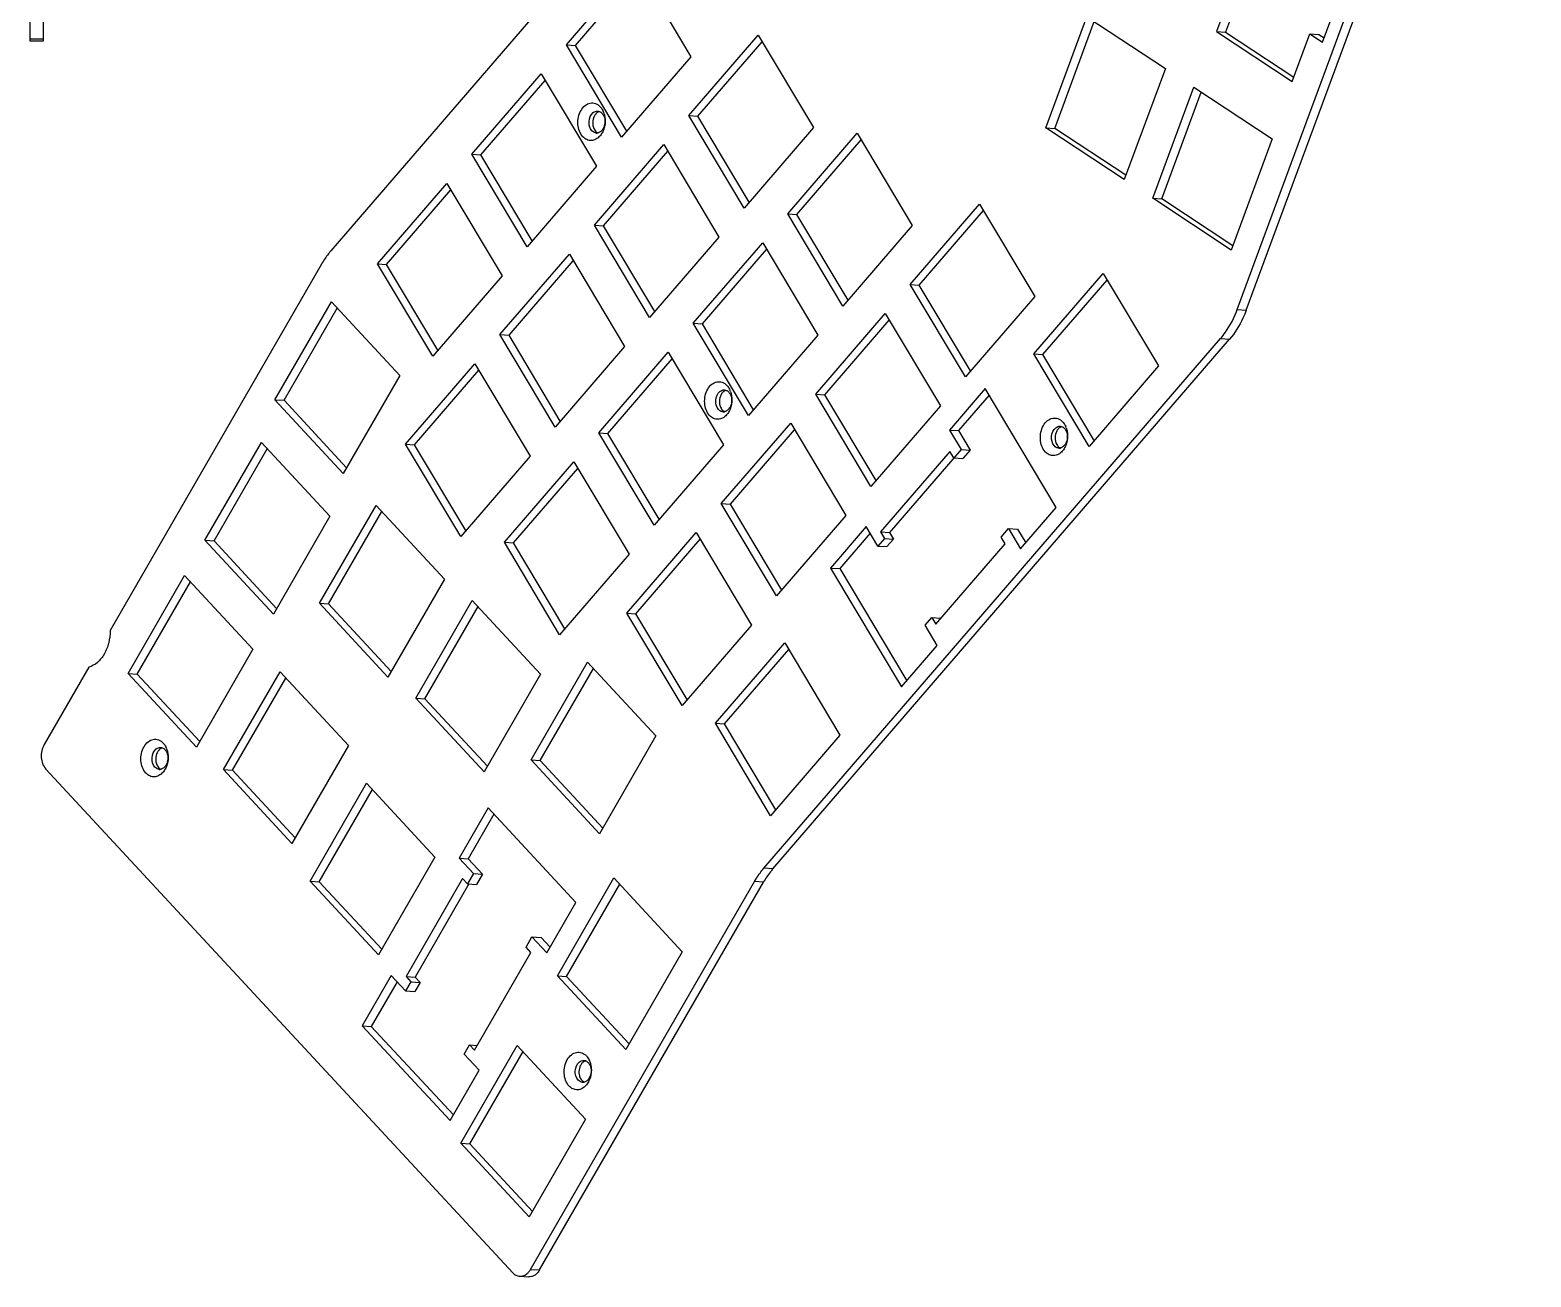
# Model space of a CAD drawing. Header units: millimetres. Extents: x 1368 to 3968, y 1434 to 1891.
# Drawn here: x 1761.5 to 1932.8, y 1556.8 to 1699.1 of the extents above; entities that cross this region are included whole.
import ezdxf

# ---------------------------------------------------------------- set-up
doc = ezdxf.new("R2010")
doc.units = ezdxf.units.MM
doc.header["$LTSCALE"] = 30.734
doc.layers.get('0').update_dxf_attribs({"linetype": 'CONTINUOUS'})

msp = doc.modelspace()

# ---------------------------------------------------------------- linework, layer by layer
at = {"color": 7, "linetype": 'Continuous'}
for p, q in [((1761.51936, 1697.88092), (1761.51936, 1816.96587)), ((1899.30699, 1667.23274), (1931.80233, 1755.1897)), ((1900.34326, 1667.1628), (1932.8386, 1755.11975)), ((1840.27752, 1725.45415), (1795.8664, 1673.95207)), ((1763.01936, 1717.13988), (1763.01936, 1697.88092)), ((1822.73483, 1697.45941), (1830.65598, 1706.6453)), ((1830.65598, 1706.6453), (1836.95753, 1696.10048)), ((1823.77111, 1697.38946), (1831.10486, 1705.89416)), ((1898.93806, 1704.39674), (1896.93125, 1698.96478)), ((1899.97434, 1704.32679), (1897.96753, 1698.89483)), ((1909.0335, 1697.7479), (1911.44168, 1704.26625)), ((1877.44869, 1687.98914), (1882.13126, 1700.66371)), ((1878.48497, 1687.9192), (1882.98552, 1700.1011)), ((1882.13126, 1700.66371), (1891.10498, 1694.75363)), ((1763.01936, 1698.09683), (1761.51936, 1698.09683)), ((1763.01936, 1697.88084), (1761.51936, 1697.88084)), ((1836.71279, 1689.37701), (1844.63394, 1698.5629)), ((1837.74907, 1689.30707), (1845.08282, 1697.81177)), ((1844.63394, 1698.5629), (1850.93549, 1688.01808)), ((1896.93125, 1698.96478), (1897.96753, 1698.89483)), ((1896.93125, 1698.96478), (1905.58448, 1693.26577)), ((1897.96753, 1698.89483), (1905.76649, 1693.75844)), ((1905.58448, 1693.26577), (1907.59129, 1698.69773)), ((1907.59129, 1698.69773), (1908.62757, 1698.62779)), ((1907.59129, 1698.69773), (1909.0335, 1697.7479)), ((1908.62757, 1698.62779), (1909.21551, 1698.24057)), ((1829.03638, 1686.91459), (1822.73483, 1697.45941)), ((1822.73483, 1697.45941), (1823.77111, 1697.38946)), ((1829.62378, 1687.59578), (1823.77111, 1697.38946)), ((1836.95753, 1696.10048), (1829.03638, 1686.91459)), ((1891.10498, 1694.75363), (1886.42241, 1682.07906)), ((1811.95641, 1684.96004), (1819.87756, 1694.14593)), ((1812.99269, 1684.89009), (1820.32644, 1693.39479)), ((1819.87756, 1694.14593), (1826.17911, 1683.60111)), ((1889.65937, 1679.94724), (1894.34194, 1692.62181)), ((1890.69564, 1679.87729), (1895.1962, 1692.0592)), ((1894.34194, 1692.62181), (1903.31566, 1686.71173)), ((1843.01434, 1678.83219), (1836.71279, 1689.37701)), ((1836.71279, 1689.37701), (1837.74907, 1689.30707)), ((1843.60174, 1679.51338), (1837.74907, 1689.30707)), ((1850.93549, 1688.01808), (1843.01434, 1678.83219)), ((1886.42241, 1682.07906), (1877.44869, 1687.98914)), ((1877.44869, 1687.98914), (1878.48497, 1687.9192)), ((1886.60442, 1682.57173), (1878.48497, 1687.9192)), ((1825.93437, 1676.87764), (1833.85552, 1686.06353)), ((1833.85552, 1686.06353), (1840.15707, 1675.51871)), ((1848.00322, 1678.17798), (1855.92437, 1687.36387)), ((1849.0395, 1678.10803), (1856.37325, 1686.61273)), ((1855.92437, 1687.36387), (1862.22592, 1676.81904)), ((1903.31566, 1686.71173), (1898.63309, 1674.03716)), ((1818.25796, 1674.41522), (1811.95641, 1684.96004)), ((1811.95641, 1684.96004), (1812.99269, 1684.89009)), ((1818.84536, 1675.09641), (1812.99269, 1684.89009)), ((1826.97065, 1676.8077), (1834.3044, 1685.3124)), ((1826.17911, 1683.60111), (1818.25796, 1674.41522)), ((1801.17799, 1672.46067), (1809.09914, 1681.64656)), ((1802.21427, 1672.39072), (1809.54801, 1680.89542)), ((1809.09914, 1681.64656), (1815.40068, 1671.10174)), ((1861.98117, 1670.09556), (1869.90232, 1679.28145)), ((1869.90232, 1679.28145), (1876.20386, 1668.73663)), ((1889.65937, 1679.94724), (1890.69564, 1679.87729)), ((1898.63309, 1674.03716), (1889.65937, 1679.94724)), ((1898.8151, 1674.52983), (1890.69564, 1679.87729)), ((1854.30477, 1667.63316), (1848.00322, 1678.17798)), ((1848.00322, 1678.17798), (1849.0395, 1678.10803)), ((1854.89217, 1668.31434), (1849.0395, 1678.10803)), ((1863.01744, 1670.02561), (1870.35119, 1678.53032)), ((1832.23592, 1666.33282), (1825.93437, 1676.87764)), ((1825.93437, 1676.87764), (1826.97065, 1676.8077)), ((1832.82332, 1667.01401), (1826.97065, 1676.8077)), ((1840.15707, 1675.51871), (1832.23592, 1666.33282)), ((1862.22592, 1676.81904), (1854.30477, 1667.63316)), ((1837.2248, 1665.6786), (1845.14595, 1674.86449)), ((1838.26108, 1665.60866), (1845.59482, 1674.11336)), ((1845.14595, 1674.86449), (1851.44749, 1664.31967)), ((1794.79402, 1672.43304), (1770.65402, 1630.62133)), ((1807.47953, 1661.91585), (1801.17799, 1672.46067)), ((1801.17799, 1672.46067), (1802.21427, 1672.39072)), ((1808.06693, 1662.59704), (1802.21427, 1672.39072)), ((1815.15595, 1664.37827), (1823.0771, 1673.56416)), ((1816.19223, 1664.30832), (1823.52598, 1672.81302)), ((1823.0771, 1673.56416), (1829.37864, 1663.01934)), ((1815.40068, 1671.10174), (1807.47953, 1661.91585)), ((1876.09574, 1662.17159), (1884.01689, 1671.35748)), ((1877.13201, 1662.10164), (1884.46576, 1670.60634)), ((1884.01689, 1671.35748), (1890.31843, 1660.81266)), ((1861.98117, 1670.09556), (1863.01744, 1670.02561)), ((1868.28271, 1659.55074), (1861.98117, 1670.09556)), ((1868.87011, 1660.23193), (1863.01744, 1670.02561)), ((1876.20386, 1668.73663), (1868.28271, 1659.55074)), ((1789.47591, 1656.95518), (1795.92333, 1668.12245)), ((1790.51218, 1656.88524), (1796.58676, 1667.40671)), ((1795.92333, 1668.12245), (1803.7262, 1659.70427)), ((1899.30699, 1667.23274), (1900.34326, 1667.1628)), ((1843.52634, 1655.13378), (1837.2248, 1665.6786)), ((1837.2248, 1665.6786), (1838.26108, 1665.60866)), ((1844.11374, 1655.81497), (1838.26108, 1665.60866)), ((1851.20274, 1657.59619), (1859.12389, 1666.78208)), ((1852.23902, 1657.52624), (1859.57277, 1666.03094)), ((1859.12389, 1666.78208), (1865.42544, 1656.23726)), ((1821.45749, 1653.83345), (1815.15595, 1664.37827)), ((1815.15595, 1664.37827), (1816.19223, 1664.30832)), ((1822.0449, 1654.51464), (1816.19223, 1664.30832)), ((1851.44749, 1664.31967), (1843.52634, 1655.13378)), ((1845.27622, 1603.47801), (1897.39829, 1663.92221)), ((1846.3125, 1603.40807), (1898.43457, 1663.85227)), ((1897.39829, 1663.92221), (1898.43457, 1663.85227)), ((1829.37864, 1663.01934), (1821.45749, 1653.83345)), ((1826.44638, 1653.17923), (1834.36753, 1662.36512)), ((1834.36753, 1662.36512), (1840.66907, 1651.8203)), ((1876.09574, 1662.17159), (1877.13201, 1662.10164)), ((1882.39728, 1651.62677), (1876.09574, 1662.17159)), ((1882.98468, 1652.30795), (1877.13201, 1662.10164)), ((1804.37753, 1651.87889), (1812.29868, 1661.06478)), ((1805.41381, 1651.80894), (1812.74756, 1660.31364)), ((1812.29868, 1661.06478), (1818.60023, 1650.51996)), ((1827.48265, 1653.10929), (1834.8164, 1661.61399)), ((1890.31843, 1660.81266), (1882.39728, 1651.62677)), ((1803.7262, 1659.70427), (1797.27878, 1648.53699)), ((1797.27878, 1648.53699), (1789.47591, 1656.95518)), ((1789.47591, 1656.95518), (1790.51218, 1656.88524)), ((1797.65163, 1649.18279), (1790.51218, 1656.88524)), ((1851.20274, 1657.59619), (1852.23902, 1657.52624)), ((1857.50429, 1647.05137), (1851.20274, 1657.59619)), ((1858.09169, 1647.73256), (1852.23902, 1657.52624)), ((1870.54996, 1658.21598), (1866.47623, 1653.49181)), ((1870.99884, 1657.46485), (1867.5125, 1653.42186)), ((1878.65195, 1644.65836), (1870.54996, 1658.21598)), ((1865.42544, 1656.23726), (1857.50429, 1647.05137)), ((1840.42432, 1645.09682), (1848.34547, 1654.28271)), ((1841.4606, 1645.02687), (1848.79435, 1653.53157)), ((1848.34547, 1654.28271), (1854.64702, 1643.73789)), ((1866.47623, 1653.49181), (1867.5125, 1653.42186)), ((1866.47623, 1653.49181), (1867.80018, 1651.27634)), ((1867.5125, 1653.42186), (1868.83646, 1651.20639)), ((1781.48866, 1640.91188), (1787.93609, 1652.07916)), ((1787.93609, 1652.07916), (1795.73896, 1643.66097)), ((1810.67908, 1641.33407), (1804.37753, 1651.87889)), ((1804.37753, 1651.87889), (1805.41381, 1651.80894)), ((1811.26648, 1642.01526), (1805.41381, 1651.80894)), ((1832.74792, 1642.63441), (1826.44638, 1653.17923)), ((1826.44638, 1653.17923), (1827.48265, 1653.10929)), ((1833.33532, 1643.3156), (1827.48265, 1653.10929)), ((1840.66907, 1651.8203), (1832.74792, 1642.63441)), ((1782.52494, 1640.84194), (1788.59951, 1651.36341)), ((1818.60023, 1650.51996), (1810.67908, 1641.33407)), ((1815.66795, 1640.67986), (1823.5891, 1649.86575)), ((1823.5891, 1649.86575), (1829.89065, 1639.32093)), ((1866.51391, 1651.05987), (1858.59276, 1641.87398)), ((1867.80018, 1651.27634), (1859.62904, 1641.80403)), ((1866.96402, 1650.30667), (1866.51391, 1651.05987)), ((1866.96402, 1650.30667), (1868.0003, 1650.23672)), ((1867.80018, 1651.27634), (1868.83646, 1651.20639)), ((1868.83646, 1651.20639), (1868.0003, 1650.23672)), ((1816.70423, 1640.60991), (1824.03798, 1649.11461)), ((1794.56998, 1633.72463), (1801.0174, 1644.8919)), ((1801.0174, 1644.8919), (1808.82027, 1636.47372)), ((1840.42432, 1645.09682), (1841.4606, 1645.02687)), ((1846.72587, 1634.552), (1840.42432, 1645.09682)), ((1847.31327, 1635.23319), (1841.4606, 1645.02687)), ((1795.73896, 1643.66097), (1789.29153, 1632.4937)), ((1795.60625, 1633.65468), (1801.68083, 1644.17616)), ((1854.64702, 1643.73789), (1846.72587, 1634.552)), ((1874.57821, 1639.93418), (1878.65195, 1644.65836)), ((1829.6459, 1632.59745), (1837.56705, 1641.78334)), ((1837.56705, 1641.78334), (1843.86859, 1631.23852)), ((1856.97085, 1642.46874), (1852.89711, 1637.74457)), ((1857.41972, 1641.71761), (1853.93339, 1637.67462)), ((1858.2948, 1640.25327), (1856.97085, 1642.46874)), ((1858.59276, 1641.87398), (1859.62904, 1641.80403)), ((1858.59276, 1641.87398), (1859.04287, 1641.12078)), ((1859.62904, 1641.80403), (1860.07915, 1641.05083)), ((1872.36534, 1641.26825), (1873.20151, 1642.23792)), ((1872.81545, 1640.51505), (1872.36534, 1641.26825)), ((1873.20151, 1642.23792), (1874.23778, 1642.16797)), ((1873.20151, 1642.23792), (1874.57821, 1639.93418)), ((1874.23778, 1642.16797), (1875.16561, 1640.61537)), ((1789.29153, 1632.4937), (1781.48866, 1640.91188)), ((1781.48866, 1640.91188), (1782.52494, 1640.84194)), ((1789.66438, 1633.13949), (1782.52494, 1640.84194)), ((1821.9695, 1630.13504), (1815.66795, 1640.67986)), ((1815.66795, 1640.67986), (1816.70423, 1640.60991)), ((1822.5569, 1630.81623), (1816.70423, 1640.60991)), ((1830.68218, 1632.5275), (1838.01593, 1641.0322)), ((1859.04287, 1641.12078), (1858.2948, 1640.25327)), ((1858.2948, 1640.25327), (1859.33108, 1640.18332)), ((1859.04287, 1641.12078), (1860.07915, 1641.05083)), ((1860.07915, 1641.05083), (1859.33108, 1640.18332)), ((1864.8943, 1631.32916), (1872.81545, 1640.51505)), ((1829.89065, 1639.32093), (1821.9695, 1630.13504)), ((1772.71555, 1625.71642), (1779.16298, 1636.88369)), ((1773.75183, 1625.64647), (1779.82641, 1636.16795)), ((1779.16298, 1636.88369), (1786.96585, 1628.4655)), ((1808.82027, 1636.47372), (1802.37285, 1625.30644)), ((1852.89711, 1637.74457), (1853.93339, 1637.67462)), ((1852.89711, 1637.74457), (1860.9991, 1624.18694)), ((1853.93339, 1637.67462), (1861.5865, 1624.86813)), ((1802.37285, 1625.30644), (1794.56998, 1633.72463)), ((1794.56998, 1633.72463), (1795.60625, 1633.65468)), ((1802.7457, 1625.95224), (1795.60625, 1633.65468)), ((1805.54206, 1622.88408), (1811.98949, 1634.05135)), ((1806.57834, 1622.81414), (1812.65291, 1633.33561)), ((1811.98949, 1634.05135), (1819.79236, 1625.63317)), ((1835.94744, 1622.05263), (1829.6459, 1632.59745)), ((1829.6459, 1632.59745), (1830.68218, 1632.5275)), ((1836.53485, 1622.73382), (1830.68218, 1632.5275)), ((1843.86859, 1631.23852), (1835.94744, 1622.05263)), ((1863.69613, 1631.21485), (1864.44419, 1632.08236)), ((1865.07283, 1628.91112), (1863.69613, 1631.21485)), ((1864.44419, 1632.08236), (1865.48047, 1632.01241)), ((1864.44419, 1632.08236), (1864.8943, 1631.32916)), ((1786.96585, 1628.4655), (1780.51842, 1617.29823)), ((1839.74704, 1620.01933), (1847.66819, 1629.20522)), ((1840.78332, 1619.94939), (1848.11707, 1628.45409)), ((1847.66819, 1629.20522), (1853.96974, 1618.6604)), ((1860.9991, 1624.18694), (1865.07283, 1628.91112)), ((1768.23068, 1626.42399), (1763.13544, 1617.59877)), ((1783.60935, 1614.74027), (1790.05678, 1625.90754)), ((1790.05678, 1625.90754), (1797.85965, 1617.48936)), ((1818.70626, 1615.8404), (1825.15369, 1627.00767)), ((1819.74254, 1615.77045), (1825.81711, 1626.29192)), ((1825.15369, 1627.00767), (1832.95656, 1618.58948)), ((1780.51842, 1617.29823), (1772.71555, 1625.71642)), ((1772.71555, 1625.71642), (1773.75183, 1625.64647)), ((1780.89127, 1617.94403), (1773.75183, 1625.64647)), ((1784.64563, 1614.67033), (1790.7202, 1625.1918)), ((1819.79236, 1625.63317), (1813.34493, 1614.4659)), ((1813.34493, 1614.4659), (1805.54206, 1622.88408)), ((1805.54206, 1622.88408), (1806.57834, 1622.81414)), ((1813.71778, 1615.11169), (1806.57834, 1622.81414)), ((1839.74704, 1620.01933), (1840.78332, 1619.94939)), ((1846.04859, 1609.47451), (1839.74704, 1620.01933)), ((1846.63599, 1610.1557), (1840.78332, 1619.94939)), ((1797.85965, 1617.48936), (1791.41222, 1606.32209)), ((1832.95656, 1618.58948), (1826.50913, 1607.42221)), ((1853.96974, 1618.6604), (1846.04859, 1609.47451)), ((1826.50913, 1607.42221), (1818.70626, 1615.8404)), ((1818.70626, 1615.8404), (1819.74254, 1615.77045)), ((1826.88198, 1608.068), (1819.74254, 1615.77045)), ((1763.32908, 1614.80085), (1816.6171, 1557.31065)), ((1791.41222, 1606.32209), (1783.60935, 1614.74027)), ((1783.60935, 1614.74027), (1784.64563, 1614.67033)), ((1791.78507, 1606.96788), (1784.64563, 1614.67033)), ((1793.48998, 1602.00926), (1799.9374, 1613.17653)), ((1794.52625, 1601.93932), (1800.60083, 1612.46079)), ((1799.9374, 1613.17653), (1807.74027, 1604.75835)), ((1813.80084, 1610.38547), (1810.48502, 1604.6423)), ((1814.46426, 1609.66973), (1811.52129, 1604.57235)), ((1823.8331, 1599.56209), (1813.80084, 1610.38547)), ((1807.74027, 1604.75835), (1801.29285, 1593.59108)), ((1810.48502, 1604.6423), (1812.12441, 1602.87363)), ((1810.48502, 1604.6423), (1811.52129, 1604.57235)), ((1811.52129, 1604.57235), (1813.16068, 1602.80369)), ((1801.29285, 1593.59108), (1793.48998, 1602.00926)), ((1793.48998, 1602.00926), (1794.52625, 1601.93932)), ((1801.6657, 1594.23687), (1794.52625, 1601.93932)), ((1810.88646, 1602.2961), (1804.43904, 1591.12883)), ((1811.44381, 1601.69481), (1810.88646, 1602.2961)), ((1812.12441, 1602.87363), (1811.44381, 1601.69481)), ((1812.12441, 1602.87363), (1813.16068, 1602.80369)), ((1813.16068, 1602.80369), (1812.48009, 1601.62486)), ((1818.65286, 1557.70338), (1844.20385, 1601.95899)), ((1819.68913, 1557.63343), (1845.24012, 1601.88904)), ((1821.71118, 1591.20031), (1828.1586, 1602.36758)), ((1828.1586, 1602.36758), (1835.96147, 1593.94939)), ((1845.24012, 1601.88904), (1844.20385, 1601.95899)), ((1846.3125, 1603.40807), (1845.27622, 1603.47801)), ((1811.6095, 1601.68362), (1805.47531, 1591.05889)), ((1811.44381, 1601.69481), (1812.48009, 1601.62486)), ((1822.74745, 1591.13036), (1828.82203, 1601.65184)), ((1820.51728, 1593.81892), (1823.8331, 1599.56209)), ((1818.13198, 1594.47922), (1818.81258, 1595.65804)), ((1818.81258, 1595.65804), (1820.51728, 1593.81892)), ((1818.81258, 1595.65804), (1819.84886, 1595.5881)), ((1819.84886, 1595.5881), (1820.89013, 1594.46471)), ((1812.2419, 1582.71065), (1818.68933, 1593.87792)), ((1818.68933, 1593.87792), (1818.13198, 1594.47922)), ((1835.96147, 1593.94939), (1829.51405, 1582.78212)), ((1802.74811, 1591.24157), (1799.43229, 1585.49841)), ((1803.41153, 1590.52583), (1800.46856, 1585.42846)), ((1804.38749, 1589.47291), (1802.74811, 1591.24157)), ((1804.99638, 1590.52753), (1804.38749, 1589.47291)), ((1804.43904, 1591.12883), (1804.99638, 1590.52753)), ((1804.43904, 1591.12883), (1805.47531, 1591.05889)), ((1804.99638, 1590.52753), (1806.03266, 1590.45759)), ((1806.03266, 1590.45759), (1805.42377, 1589.40296)), ((1805.47531, 1591.05889), (1806.03266, 1590.45759)), ((1821.71118, 1591.20031), (1822.74745, 1591.13036)), ((1829.51405, 1582.78212), (1821.71118, 1591.20031)), ((1829.8869, 1583.42792), (1822.74745, 1591.13036)), ((1804.38749, 1589.47291), (1805.42377, 1589.40296)), ((1799.43229, 1585.49841), (1809.46455, 1574.67502)), ((1799.43229, 1585.49841), (1800.46856, 1585.42846)), ((1800.46856, 1585.42846), (1809.8374, 1575.32082)), ((1810.68147, 1572.0963), (1817.1289, 1583.26357)), ((1811.07567, 1582.25732), (1811.68456, 1583.31195)), ((1811.68456, 1583.31195), (1812.55514, 1583.25318)), ((1811.68456, 1583.31195), (1812.2419, 1582.71065)), ((1817.1289, 1583.26357), (1824.93177, 1574.84538)), ((1812.78037, 1580.41819), (1811.07567, 1582.25732)), ((1811.71775, 1572.02635), (1817.79232, 1582.54783)), ((1809.46455, 1574.67502), (1812.78037, 1580.41819)), ((1824.93177, 1574.84538), (1818.48434, 1563.67811)), ((1818.48434, 1563.67811), (1810.68147, 1572.0963)), ((1810.68147, 1572.0963), (1811.71775, 1572.02635)), ((1818.85719, 1564.32391), (1811.71775, 1572.02635)), ((1818.65286, 1557.70338), (1819.68913, 1557.63343)), ((1817.40347, 1556.91052), (1818.43975, 1556.84057))]:
    msp.add_line(p, q, dxfattribs=at)
for centre, radius, start, end in [((1824.8091, 1688.91343), 2.33731, 19.6079978, 23.6041327), ((1826.19189, 1688.0525), 0.66301, 266.2151249, 280.9447671), ((1826.18765, 1688.07455), 0.68545, 280.9428135, 284.2255193), ((1825.10509, 1688.33163), 1.94565, 318.5812623, 321.0796206), ((1839.27077, 1657.09982), 2.33731, 19.6079978, 23.6041327), ((1840.65356, 1656.23889), 0.66301, 266.2151249, 280.9447671), ((1840.64932, 1656.26093), 0.68545, 280.9428135, 284.2255193), ((1839.56676, 1656.51802), 1.94565, 318.5812623, 321.0796206), ((1877.59006, 1652.95307), 2.33731, 19.6079978, 23.6041327), ((1878.97285, 1652.09214), 0.66301, 266.2151249, 280.9447671), ((1878.96861, 1652.11418), 0.68545, 280.9428135, 284.2255193), ((1877.88605, 1652.37127), 1.94565, 318.5812623, 321.0796206), ((1774.9293, 1616.28902), 2.33731, 19.6079978, 23.6041327), ((1776.31208, 1615.42809), 0.66301, 266.2151249, 280.9447671), ((1776.30785, 1615.45013), 0.68545, 280.9428135, 284.2255193), ((1775.22528, 1615.70722), 1.94565, 318.5812623, 321.0796206), ((1823.23412, 1580.57642), 2.33731, 19.6079978, 23.6041327), ((1824.61691, 1579.71549), 0.66301, 266.2151249, 280.9447671), ((1824.61267, 1579.73753), 0.68545, 280.9428135, 284.2255193), ((1823.53011, 1579.99461), 1.94565, 318.5812623, 321.0796206)]:
    msp.add_arc(centre, radius, start, end, dxfattribs=at)
for points, knots in [([(1824.6204, 1686.96509), (1824.27549, 1687.33719), (1824.00371, 1688.15809), (1824.0848, 1689.21417), (1824.36236, 1689.97027), (1824.82674, 1690.54941), (1825.43814, 1690.86233), (1826.1008, 1690.8102), (1826.45421, 1690.55305), (1826.60068, 1690.39504)], [0, 0, 0, 0, 0.262749224, 0.407559172, 0.546975734, 0.672910007, 0.78395287, 0.88841999, 1, 1, 1, 1]), ([(1825.65664, 1687.64102), (1825.40377, 1687.91383), (1825.20518, 1688.71652), (1825.51859, 1689.48374), (1825.80895, 1689.71408)], [0, 0, 0, 0, 0.500911226, 1, 1, 1, 1]), ([(1825.95013, 1689.36174), (1825.91159, 1689.295), (1825.7761, 1689.00606), (1825.73053, 1688.67722), (1825.74713, 1688.43655)], [0, 0, 0, 0, 0.242114612, 1, 1, 1, 1]), ([(1825.80895, 1689.71408), (1825.88249, 1689.77241), (1826.0435, 1689.86504), (1826.22887, 1689.89115), (1826.31648, 1689.88525)], [0, 0, 0, 0, 0.516681494, 1, 1, 1, 1]), ([(1826.22346, 1689.68609), (1826.19691, 1689.66503), (1826.09062, 1689.57078), (1826.00412, 1689.45525), (1825.95013, 1689.36174)], [0, 0, 0, 0, 0.238888781, 1, 1, 1, 1]), ([(1826.52305, 1689.83811), (1826.4967, 1689.83143), (1826.38931, 1689.79746), (1826.29027, 1689.73909), (1826.22346, 1689.68609)], [0, 0, 0, 0, 0.241682523, 1, 1, 1, 1]), ([(1826.60068, 1690.39504), (1826.63593, 1690.357), (1826.77555, 1690.19098), (1826.88478, 1690.00036), (1826.95086, 1689.84933)], [0, 0, 0, 0, 0.239315922, 1, 1, 1, 1]), ([(1826.80796, 1689.63517), (1826.85491, 1689.58453), (1827.03358, 1689.34363), (1827.11621, 1689.04031), (1827.13199, 1688.81167)], [0, 0, 0, 0, 0.231545936, 1, 1, 1, 1]), ([(1827.01087, 1689.69779), (1827.02602, 1689.65534), (1827.08291, 1689.48058), (1827.1209, 1689.29978), (1827.13934, 1689.16235)], [0, 0, 0, 0, 0.245316706, 1, 1, 1, 1]), ([(1825.95157, 1687.43512), (1825.92445, 1687.44572), (1825.81502, 1687.49666), (1825.71875, 1687.57401), (1825.65664, 1687.64102)], [0, 0, 0, 0, 0.241714173, 1, 1, 1, 1]), ([(1825.74713, 1688.43655), (1825.75109, 1688.37902), (1825.77756, 1688.1596), (1825.85004, 1687.9442), (1825.9321, 1687.8029)], [0, 0, 0, 0, 0.260880806, 1, 1, 1, 1]), ([(1826.07115, 1687.61304), (1826.09348, 1687.58895), (1826.18375, 1687.50121), (1826.29412, 1687.43306), (1826.38158, 1687.4013)], [0, 0, 0, 0, 0.260923394, 1, 1, 1, 1]), ([(1826.92899, 1687.88648), (1826.86186, 1687.7702), (1826.70195, 1687.56662), (1826.47153, 1687.43936), (1826.35609, 1687.41011)], [0, 0, 0, 0, 0.529957568, 1, 1, 1, 1]), ([(1826.96251, 1687.70456), (1826.94041, 1687.64946), (1826.84773, 1687.43942), (1826.72579, 1687.2417), (1826.61884, 1687.10929)], [0, 0, 0, 0, 0.258607084, 1, 1, 1, 1]), ([(1827.13199, 1688.81167), (1827.1376, 1688.73035), (1827.13667, 1688.41206), (1827.04734, 1688.09146), (1826.92899, 1687.88648)], [0, 0, 0, 0, 0.256167381, 1, 1, 1, 1]), ([(1827.13934, 1689.16235), (1827.15581, 1689.03961), (1827.18926, 1688.54792), (1827.09969, 1688.04669), (1826.96251, 1687.70456)], [0, 0, 0, 0, 0.251478883, 1, 1, 1, 1]), ([(1826.56412, 1687.04447), (1826.43397, 1686.89698), (1826.13906, 1686.6497), (1825.59339, 1686.4897), (1825.04387, 1686.60056), (1824.74759, 1686.82786), (1824.6204, 1686.96509)], [0, 0, 0, 0, 0.266958146, 0.509260571, 0.746061021, 1, 1, 1, 1]), ([(1795.8664, 1673.95207), (1795.76742, 1673.83729), (1795.3742, 1673.35734), (1795.02841, 1672.83901), (1794.79402, 1672.43304)], [0, 0, 0, 0, 0.244317442, 1, 1, 1, 1]), ([(1897.39829, 1663.92221), (1897.59845, 1664.15433), (1898.38338, 1665.16427), (1898.97042, 1666.32175), (1899.30699, 1667.23274)], [0, 0, 0, 0, 0.23989198, 1, 1, 1, 1]), ([(1900.34326, 1667.1628), (1900.22802, 1666.85086), (1899.73798, 1665.67126), (1899.05165, 1664.56788), (1898.43457, 1663.85227)], [0, 0, 0, 0, 0.260312226, 1, 1, 1, 1]), ([(1839.08207, 1655.15148), (1838.73716, 1655.52358), (1838.46539, 1656.34448), (1838.54647, 1657.40056), (1838.82404, 1658.15666), (1839.28842, 1658.7358), (1839.89981, 1659.04872), (1840.56248, 1658.99659), (1840.91588, 1658.73944), (1841.06235, 1658.58142)], [0, 0, 0, 0, 0.262749224, 0.407559172, 0.546975734, 0.672910007, 0.78395287, 0.88841999, 1, 1, 1, 1]), ([(1841.06235, 1658.58142), (1841.09761, 1658.54339), (1841.23722, 1658.37736), (1841.34646, 1658.18674), (1841.41253, 1658.03572)], [0, 0, 0, 0, 0.239315922, 1, 1, 1, 1]), ([(1840.11831, 1655.8274), (1839.86544, 1656.10021), (1839.66686, 1656.9029), (1839.98027, 1657.67013), (1840.27063, 1657.90046)], [0, 0, 0, 0, 0.500911226, 1, 1, 1, 1]), ([(1840.4118, 1657.54813), (1840.37327, 1657.48138), (1840.23778, 1657.19245), (1840.1922, 1656.86361), (1840.2088, 1656.62294)], [0, 0, 0, 0, 0.242114612, 1, 1, 1, 1]), ([(1840.27063, 1657.90046), (1840.34417, 1657.9588), (1840.50518, 1658.05143), (1840.69055, 1658.07754), (1840.77816, 1658.07163)], [0, 0, 0, 0, 0.516681494, 1, 1, 1, 1]), ([(1840.68513, 1657.87248), (1840.65858, 1657.85142), (1840.55229, 1657.75717), (1840.46579, 1657.64164), (1840.4118, 1657.54813)], [0, 0, 0, 0, 0.238888781, 1, 1, 1, 1]), ([(1840.98472, 1658.02449), (1840.95837, 1658.01782), (1840.85098, 1657.98385), (1840.75195, 1657.92548), (1840.68513, 1657.87248)], [0, 0, 0, 0, 0.241682523, 1, 1, 1, 1]), ([(1841.26964, 1657.82156), (1841.31658, 1657.77092), (1841.49526, 1657.53002), (1841.57789, 1657.22669), (1841.59366, 1656.99806)], [0, 0, 0, 0, 0.231545936, 1, 1, 1, 1]), ([(1841.59366, 1656.99806), (1841.59927, 1656.91674), (1841.59834, 1656.59845), (1841.50901, 1656.27785), (1841.39067, 1656.07287)], [0, 0, 0, 0, 0.256167381, 1, 1, 1, 1]), ([(1841.60102, 1657.34873), (1841.61748, 1657.22599), (1841.65093, 1656.73431), (1841.56136, 1656.23308), (1841.42418, 1655.89095)], [0, 0, 0, 0, 0.251478883, 1, 1, 1, 1]), ([(1841.47255, 1657.88418), (1841.48769, 1657.84173), (1841.54459, 1657.66697), (1841.58258, 1657.48617), (1841.60102, 1657.34873)], [0, 0, 0, 0, 0.245316706, 1, 1, 1, 1]), ([(1841.0258, 1655.23086), (1840.89565, 1655.08337), (1840.60073, 1654.83609), (1840.05506, 1654.67608), (1839.50555, 1654.78695), (1839.20926, 1655.01425), (1839.08207, 1655.15148)], [0, 0, 0, 0, 0.266958146, 0.509260571, 0.746061021, 1, 1, 1, 1]), ([(1840.41325, 1655.62151), (1840.38612, 1655.63211), (1840.2767, 1655.68304), (1840.18042, 1655.7604), (1840.11831, 1655.8274)], [0, 0, 0, 0, 0.241714173, 1, 1, 1, 1]), ([(1840.2088, 1656.62294), (1840.21277, 1656.56541), (1840.23923, 1656.34599), (1840.31172, 1656.13058), (1840.39378, 1655.98929)], [0, 0, 0, 0, 0.260880806, 1, 1, 1, 1]), ([(1840.53282, 1655.79943), (1840.55516, 1655.77533), (1840.64543, 1655.6876), (1840.75579, 1655.61944), (1840.84325, 1655.58769)], [0, 0, 0, 0, 0.260923394, 1, 1, 1, 1]), ([(1841.39067, 1656.07287), (1841.32354, 1655.95659), (1841.16363, 1655.75301), (1840.9332, 1655.62574), (1840.81777, 1655.5965)], [0, 0, 0, 0, 0.529957568, 1, 1, 1, 1]), ([(1841.42418, 1655.89095), (1841.40209, 1655.83585), (1841.30941, 1655.62581), (1841.18747, 1655.42809), (1841.08052, 1655.29568)], [0, 0, 0, 0, 0.258607084, 1, 1, 1, 1]), ([(1877.40136, 1651.00473), (1877.05645, 1651.37683), (1876.78467, 1652.19773), (1876.86576, 1653.25381), (1877.14332, 1654.00991), (1877.6077, 1654.58905), (1878.2191, 1654.90197), (1878.88176, 1654.84984), (1879.23517, 1654.59269), (1879.38164, 1654.43467)], [0, 0, 0, 0, 0.262749224, 0.407559172, 0.546975734, 0.672910007, 0.78395287, 0.88841999, 1, 1, 1, 1]), ([(1878.4376, 1651.68065), (1878.18473, 1651.95346), (1877.98614, 1652.75615), (1878.29955, 1653.52338), (1878.58992, 1653.75371)], [0, 0, 0, 0, 0.500911226, 1, 1, 1, 1]), ([(1878.73109, 1653.40138), (1878.69255, 1653.33463), (1878.55706, 1653.0457), (1878.51149, 1652.71686), (1878.52809, 1652.47619)], [0, 0, 0, 0, 0.242114612, 1, 1, 1, 1]), ([(1878.58992, 1653.75371), (1878.66346, 1653.81205), (1878.82446, 1653.90468), (1879.00983, 1653.93079), (1879.09744, 1653.92488)], [0, 0, 0, 0, 0.516681494, 1, 1, 1, 1]), ([(1879.00442, 1653.72573), (1878.97787, 1653.70467), (1878.87158, 1653.61042), (1878.78508, 1653.49489), (1878.73109, 1653.40138)], [0, 0, 0, 0, 0.238888781, 1, 1, 1, 1]), ([(1879.30401, 1653.87774), (1879.27766, 1653.87107), (1879.17027, 1653.8371), (1879.07123, 1653.77873), (1879.00442, 1653.72573)], [0, 0, 0, 0, 0.241682523, 1, 1, 1, 1]), ([(1879.38164, 1654.43467), (1879.41689, 1654.39664), (1879.55651, 1654.23061), (1879.66574, 1654.03999), (1879.73182, 1653.88897)], [0, 0, 0, 0, 0.239315922, 1, 1, 1, 1]), ([(1879.58893, 1653.67481), (1879.63587, 1653.62417), (1879.81454, 1653.38327), (1879.89717, 1653.07994), (1879.91295, 1652.85131)], [0, 0, 0, 0, 0.231545936, 1, 1, 1, 1]), ([(1879.79183, 1653.73743), (1879.80698, 1653.69498), (1879.86387, 1653.52022), (1879.90186, 1653.33942), (1879.9203, 1653.20198)], [0, 0, 0, 0, 0.245316706, 1, 1, 1, 1]), ([(1878.73253, 1651.47476), (1878.70541, 1651.48536), (1878.59599, 1651.53629), (1878.49971, 1651.61365), (1878.4376, 1651.68065)], [0, 0, 0, 0, 0.241714173, 1, 1, 1, 1]), ([(1878.52809, 1652.47619), (1878.53206, 1652.41866), (1878.55852, 1652.19924), (1878.631, 1651.98383), (1878.71306, 1651.84254)], [0, 0, 0, 0, 0.260880806, 1, 1, 1, 1]), ([(1878.85211, 1651.65268), (1878.87444, 1651.62858), (1878.96472, 1651.54085), (1879.07508, 1651.4727), (1879.16254, 1651.44094)], [0, 0, 0, 0, 0.260923394, 1, 1, 1, 1]), ([(1879.70995, 1651.92612), (1879.64282, 1651.80984), (1879.48291, 1651.60626), (1879.25249, 1651.47899), (1879.13705, 1651.44975)], [0, 0, 0, 0, 0.529957568, 1, 1, 1, 1]), ([(1879.74347, 1651.7442), (1879.72137, 1651.6891), (1879.6287, 1651.47906), (1879.50675, 1651.28134), (1879.3998, 1651.14893)], [0, 0, 0, 0, 0.258607084, 1, 1, 1, 1]), ([(1879.91295, 1652.85131), (1879.91856, 1652.76999), (1879.91763, 1652.4517), (1879.8283, 1652.1311), (1879.70995, 1651.92612)], [0, 0, 0, 0, 0.256167381, 1, 1, 1, 1]), ([(1879.9203, 1653.20198), (1879.93677, 1653.07924), (1879.97022, 1652.58756), (1879.88065, 1652.08633), (1879.74347, 1651.7442)], [0, 0, 0, 0, 0.251478883, 1, 1, 1, 1]), ([(1879.34508, 1651.08411), (1879.21493, 1650.93662), (1878.92002, 1650.68934), (1878.37435, 1650.52933), (1877.82483, 1650.6402), (1877.52855, 1650.8675), (1877.40136, 1651.00473)], [0, 0, 0, 0, 0.266958146, 0.509260571, 0.746061021, 1, 1, 1, 1]), ([(1770.65402, 1630.62133), (1770.66343, 1630.14578), (1770.56154, 1629.20675), (1770.06964, 1627.93355), (1769.29147, 1626.93654), (1768.58673, 1626.52644), (1768.23068, 1626.42399)], [0, 0, 0, 0, 0.276692298, 0.542397202, 0.784472386, 1, 1, 1, 1]), ([(1763.13544, 1617.59877), (1762.88286, 1617.16129), (1762.6713, 1616.15123), (1763.00823, 1615.147), (1763.32908, 1614.80085)], [0, 0, 0, 0, 0.516979572, 1, 1, 1, 1]), ([(1774.74059, 1614.34068), (1774.39569, 1614.71278), (1774.12391, 1615.53368), (1774.20499, 1616.58976), (1774.48256, 1617.34586), (1774.94694, 1617.925), (1775.55834, 1618.23792), (1776.221, 1618.18579), (1776.5744, 1617.92864), (1776.72087, 1617.77062)], [0, 0, 0, 0, 0.262749224, 0.407559172, 0.546975734, 0.672910007, 0.78395287, 0.88841999, 1, 1, 1, 1]), ([(1775.92915, 1617.08966), (1776.00269, 1617.148), (1776.1637, 1617.24063), (1776.34907, 1617.26674), (1776.43668, 1617.26084)], [0, 0, 0, 0, 0.516681494, 1, 1, 1, 1]), ([(1776.72087, 1617.77062), (1776.75613, 1617.73259), (1776.89575, 1617.56656), (1777.00498, 1617.37594), (1777.07106, 1617.22492)], [0, 0, 0, 0, 0.239315922, 1, 1, 1, 1]), ([(1775.77684, 1615.0166), (1775.52397, 1615.28942), (1775.32538, 1616.09211), (1775.63879, 1616.85933), (1775.92915, 1617.08966)], [0, 0, 0, 0, 0.500911226, 1, 1, 1, 1]), ([(1776.07032, 1616.73733), (1776.03179, 1616.67059), (1775.8963, 1616.38165), (1775.85072, 1616.05281), (1775.86732, 1615.81214)], [0, 0, 0, 0, 0.242114612, 1, 1, 1, 1]), ([(1775.86732, 1615.81214), (1775.87129, 1615.75461), (1775.89775, 1615.53519), (1775.97024, 1615.31978), (1776.0523, 1615.17849)], [0, 0, 0, 0, 0.260880806, 1, 1, 1, 1]), ([(1776.34365, 1617.06168), (1776.3171, 1617.04062), (1776.21081, 1616.94637), (1776.12431, 1616.83084), (1776.07032, 1616.73733)], [0, 0, 0, 0, 0.238888781, 1, 1, 1, 1]), ([(1776.64324, 1617.21369), (1776.61689, 1617.20702), (1776.50951, 1617.17305), (1776.41047, 1617.11468), (1776.34365, 1617.06168)], [0, 0, 0, 0, 0.241682523, 1, 1, 1, 1]), ([(1776.92816, 1617.01076), (1776.9751, 1616.96012), (1777.15378, 1616.71922), (1777.23641, 1616.41589), (1777.25218, 1616.18726)], [0, 0, 0, 0, 0.231545936, 1, 1, 1, 1]), ([(1777.25218, 1616.18726), (1777.25779, 1616.10594), (1777.25686, 1615.78765), (1777.16753, 1615.46705), (1777.04919, 1615.26207)], [0, 0, 0, 0, 0.256167381, 1, 1, 1, 1]), ([(1777.25954, 1616.53794), (1777.27601, 1616.4152), (1777.30945, 1615.92351), (1777.21988, 1615.42228), (1777.0827, 1615.08015)], [0, 0, 0, 0, 0.251478883, 1, 1, 1, 1]), ([(1777.13107, 1617.07338), (1777.14621, 1617.03093), (1777.20311, 1616.85617), (1777.2411, 1616.67537), (1777.25954, 1616.53794)], [0, 0, 0, 0, 0.245316706, 1, 1, 1, 1]), ([(1776.68432, 1614.42006), (1776.55417, 1614.27257), (1776.25925, 1614.02529), (1775.71359, 1613.86529), (1775.16407, 1613.97615), (1774.86779, 1614.20345), (1774.74059, 1614.34068)], [0, 0, 0, 0, 0.266958146, 0.509260571, 0.746061021, 1, 1, 1, 1]), ([(1776.07177, 1614.81071), (1776.04464, 1614.82131), (1775.93522, 1614.87224), (1775.83894, 1614.9496), (1775.77684, 1615.0166)], [0, 0, 0, 0, 0.241714173, 1, 1, 1, 1]), ([(1776.19135, 1614.98863), (1776.21368, 1614.96453), (1776.30395, 1614.8768), (1776.41431, 1614.80865), (1776.50178, 1614.77689)], [0, 0, 0, 0, 0.260923394, 1, 1, 1, 1]), ([(1777.04919, 1615.26207), (1776.98206, 1615.14579), (1776.82215, 1614.94221), (1776.59173, 1614.81495), (1776.47629, 1614.7857)], [0, 0, 0, 0, 0.529957568, 1, 1, 1, 1]), ([(1777.0827, 1615.08015), (1777.06061, 1615.02505), (1776.96793, 1614.81501), (1776.84599, 1614.61729), (1776.73904, 1614.48488)], [0, 0, 0, 0, 0.258607084, 1, 1, 1, 1]), ([(1844.20385, 1601.95899), (1844.28319, 1602.09642), (1844.60508, 1602.62671), (1844.97476, 1603.12842), (1845.27622, 1603.47801)], [0, 0, 0, 0, 0.255821899, 1, 1, 1, 1]), ([(1846.3125, 1603.40807), (1846.21353, 1603.29329), (1845.8203, 1602.81334), (1845.47451, 1602.29501), (1845.24012, 1601.88904)], [0, 0, 0, 0, 0.244317442, 1, 1, 1, 1]), ([(1823.04542, 1578.62807), (1822.70051, 1579.00018), (1822.42874, 1579.82108), (1822.50982, 1580.87716), (1822.78738, 1581.63325), (1823.25177, 1582.21239), (1823.86316, 1582.52531), (1824.52583, 1582.47319), (1824.87923, 1582.21604), (1825.0257, 1582.05802)], [0, 0, 0, 0, 0.262749224, 0.407559172, 0.546975734, 0.672910007, 0.78395287, 0.88841999, 1, 1, 1, 1]), ([(1824.08166, 1579.304), (1823.82879, 1579.57681), (1823.6302, 1580.3795), (1823.94362, 1581.14673), (1824.23398, 1581.37706)], [0, 0, 0, 0, 0.500911226, 1, 1, 1, 1]), ([(1824.23398, 1581.37706), (1824.30752, 1581.4354), (1824.46853, 1581.52803), (1824.6539, 1581.55414), (1824.74151, 1581.54823)], [0, 0, 0, 0, 0.516681494, 1, 1, 1, 1]), ([(1824.64848, 1581.34907), (1824.62193, 1581.32801), (1824.51564, 1581.23377), (1824.42914, 1581.11823), (1824.37515, 1581.02472)], [0, 0, 0, 0, 0.238888781, 1, 1, 1, 1]), ([(1824.94807, 1581.50109), (1824.92172, 1581.49442), (1824.81433, 1581.46045), (1824.71529, 1581.40208), (1824.64848, 1581.34907)], [0, 0, 0, 0, 0.241682523, 1, 1, 1, 1]), ([(1825.0257, 1582.05802), (1825.06096, 1582.01998), (1825.20057, 1581.85396), (1825.30981, 1581.66334), (1825.37588, 1581.51231)], [0, 0, 0, 0, 0.239315922, 1, 1, 1, 1]), ([(1825.23299, 1581.29816), (1825.27993, 1581.24751), (1825.4586, 1581.00661), (1825.54124, 1580.70329), (1825.55701, 1580.47466)], [0, 0, 0, 0, 0.231545936, 1, 1, 1, 1]), ([(1825.4359, 1581.36078), (1825.45104, 1581.31833), (1825.50794, 1581.14357), (1825.54593, 1580.96276), (1825.56436, 1580.82533)], [0, 0, 0, 0, 0.245316706, 1, 1, 1, 1]), ([(1824.37515, 1581.02472), (1824.33662, 1580.95798), (1824.20112, 1580.66904), (1824.15555, 1580.34021), (1824.17215, 1580.09954)], [0, 0, 0, 0, 0.242114612, 1, 1, 1, 1]), ([(1824.17215, 1580.09954), (1824.17612, 1580.042), (1824.20258, 1579.82258), (1824.27507, 1579.60718), (1824.35713, 1579.46589)], [0, 0, 0, 0, 0.260880806, 1, 1, 1, 1]), ([(1825.55701, 1580.47466), (1825.56262, 1580.39334), (1825.56169, 1580.07505), (1825.47236, 1579.75445), (1825.35401, 1579.54946)], [0, 0, 0, 0, 0.256167381, 1, 1, 1, 1]), ([(1825.56436, 1580.82533), (1825.58083, 1580.70259), (1825.61428, 1580.2109), (1825.52471, 1579.70968), (1825.38753, 1579.36755)], [0, 0, 0, 0, 0.251478883, 1, 1, 1, 1]), ([(1824.98914, 1578.70745), (1824.859, 1578.55997), (1824.56408, 1578.31269), (1824.01841, 1578.15268), (1823.4689, 1578.26355), (1823.17261, 1578.49085), (1823.04542, 1578.62807)], [0, 0, 0, 0, 0.266958146, 0.509260571, 0.746061021, 1, 1, 1, 1]), ([(1824.3766, 1579.0981), (1824.34947, 1579.1087), (1824.24005, 1579.15964), (1824.14377, 1579.237), (1824.08166, 1579.304)], [0, 0, 0, 0, 0.241714173, 1, 1, 1, 1]), ([(1824.49617, 1579.27602), (1824.5185, 1579.25193), (1824.60878, 1579.16419), (1824.71914, 1579.09604), (1824.8066, 1579.06429)], [0, 0, 0, 0, 0.260923394, 1, 1, 1, 1]), ([(1825.35401, 1579.54946), (1825.28688, 1579.43319), (1825.12698, 1579.2296), (1824.89655, 1579.10234), (1824.78111, 1579.07309)], [0, 0, 0, 0, 0.529957568, 1, 1, 1, 1]), ([(1825.38753, 1579.36755), (1825.36543, 1579.31244), (1825.27276, 1579.1024), (1825.15081, 1578.90469), (1825.04386, 1578.77228)], [0, 0, 0, 0, 0.258607084, 1, 1, 1, 1]), ([(1816.6171, 1557.31065), (1816.72245, 1557.19699), (1816.96212, 1557.00585), (1817.25923, 1556.92023), (1817.40347, 1556.91051)], [0, 0, 0, 0, 0.517356084, 1, 1, 1, 1]), ([(1818.31368, 1557.26925), (1818.34607, 1557.29969), (1818.47496, 1557.4312), (1818.58308, 1557.58251), (1818.65286, 1557.70338)], [0, 0, 0, 0, 0.241546483, 1, 1, 1, 1]), ([(1819.68913, 1557.63343), (1819.58364, 1557.45071), (1819.33307, 1557.13034), (1818.97386, 1556.9259), (1818.79297, 1556.87666)], [0, 0, 0, 0, 0.529510481, 1, 1, 1, 1]), ([(1817.40347, 1556.91051), (1817.56291, 1556.89976), (1817.90417, 1556.95809), (1818.18725, 1557.15049), (1818.31368, 1557.26925)], [0, 0, 0, 0, 0.479509278, 1, 1, 1, 1])]:
    msp.add_open_spline(points, degree=3, knots=knots, dxfattribs=at)
for points in [[(1826.31648, 1689.88525), (1826.38797, 1689.88043), (1826.4595, 1689.86336), (1826.52571, 1689.83597)], [(1826.52571, 1689.83597), (1826.57294, 1689.81643), (1826.61823, 1689.79156), (1826.66048, 1689.76279)], [(1826.66048, 1689.76279), (1826.71422, 1689.72621), (1826.76377, 1689.68285), (1826.80796, 1689.63517)], [(1825.9321, 1687.8029), (1825.9715, 1687.73507), (1826.01782, 1687.67057), (1826.07115, 1687.61304)], [(1826.14812, 1687.39094), (1826.08112, 1687.39546), (1826.01412, 1687.41068), (1825.95157, 1687.43512)], [(1840.77816, 1658.07163), (1840.84964, 1658.06682), (1840.92117, 1658.04975), (1840.98738, 1658.02236)], [(1840.98738, 1658.02236), (1841.03462, 1658.00281), (1841.0799, 1657.97795), (1841.12216, 1657.94918)], [(1841.12216, 1657.94918), (1841.1759, 1657.91259), (1841.22545, 1657.86924), (1841.26964, 1657.82156)], [(1840.39378, 1655.98929), (1840.43317, 1655.92146), (1840.4795, 1655.85696), (1840.53282, 1655.79943)], [(1840.6098, 1655.57733), (1840.5428, 1655.58185), (1840.47579, 1655.59707), (1840.41325, 1655.62151)], [(1879.09744, 1653.92488), (1879.16893, 1653.92007), (1879.24046, 1653.903), (1879.30667, 1653.87561)], [(1879.30667, 1653.87561), (1879.35391, 1653.85607), (1879.39919, 1653.8312), (1879.44144, 1653.80243)], [(1879.44144, 1653.80243), (1879.49518, 1653.76584), (1879.54473, 1653.72249), (1879.58893, 1653.67481)], [(1878.71306, 1651.84254), (1878.75246, 1651.77471), (1878.79878, 1651.71021), (1878.85211, 1651.65268)], [(1878.92908, 1651.43058), (1878.86208, 1651.4351), (1878.79508, 1651.45032), (1878.73253, 1651.47476)], [(1776.43668, 1617.26084), (1776.50817, 1617.25602), (1776.5797, 1617.23895), (1776.6459, 1617.21156)], [(1776.6459, 1617.21156), (1776.69314, 1617.19202), (1776.73842, 1617.16715), (1776.78068, 1617.13838)], [(1776.78068, 1617.13838), (1776.83442, 1617.10179), (1776.88397, 1617.05844), (1776.92816, 1617.01076)], [(1776.0523, 1615.17849), (1776.0917, 1615.11066), (1776.13802, 1615.04616), (1776.19135, 1614.98863)], [(1776.26832, 1614.76653), (1776.20132, 1614.77105), (1776.13431, 1614.78627), (1776.07177, 1614.81071)], [(1824.74151, 1581.54823), (1824.81299, 1581.54341), (1824.88452, 1581.52634), (1824.95073, 1581.49895)], [(1824.95073, 1581.49895), (1824.99797, 1581.47941), (1825.04325, 1581.45455), (1825.08551, 1581.42578)], [(1825.08551, 1581.42578), (1825.13925, 1581.38919), (1825.18879, 1581.34583), (1825.23299, 1581.29816)], [(1824.35713, 1579.46589), (1824.39652, 1579.39805), (1824.44285, 1579.33355), (1824.49617, 1579.27602)], [(1824.57314, 1579.05392), (1824.50615, 1579.05844), (1824.43914, 1579.07366), (1824.3766, 1579.0981)], [(1818.79297, 1556.87666), (1818.67877, 1556.84557), (1818.55783, 1556.8326), (1818.43975, 1556.84056)]]:
    msp.add_open_spline(points, degree=3, dxfattribs=at)

doc.saveas('drawing.dxf')
